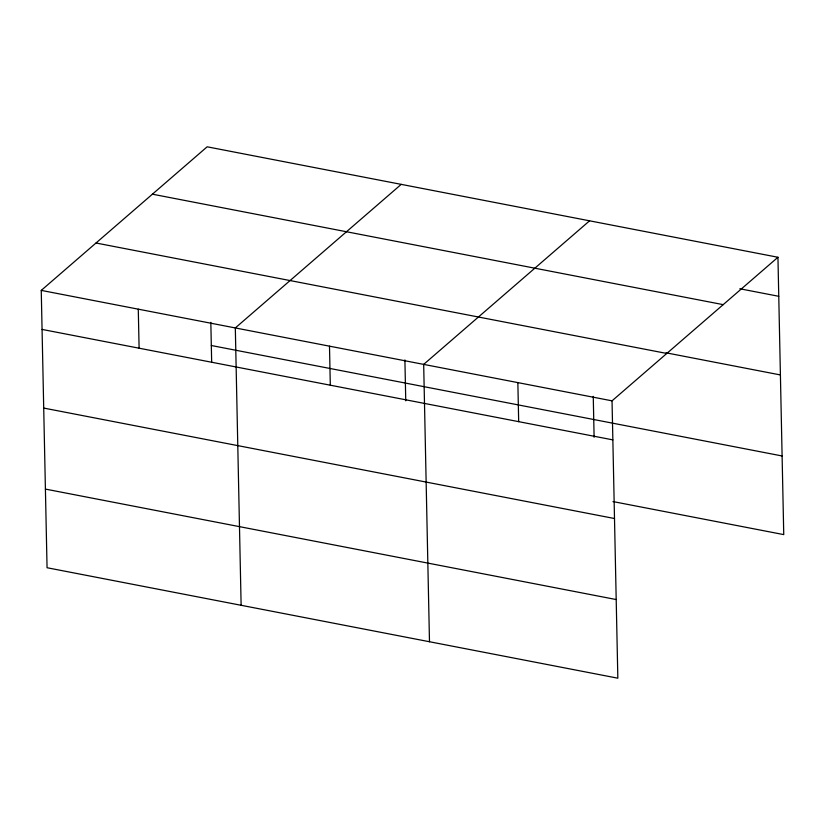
<?xml version="1.0" encoding="UTF-8"?>
<svg xmlns="http://www.w3.org/2000/svg" width="825" height="825" viewBox="0 0 825 825"><rect width="100%" height="100%" fill="white"/><g stroke="black" fill="none" stroke-linecap="round" stroke-linejoin="round"><path stroke-width="1.24" d="M777.944 257.266L612.037 400.837L617.842 678.191L47.056 567.734L41.25 290.39L207.157 146.809L777.944 257.266L783.75 534.61L612.975 501.569M401.218 184.367L235.321 327.938L241.127 605.292M589.586 220.811L423.679 364.392L429.485 641.747M739.829 288.76L778.759 296.299M152.408 194.184L723.195 304.642M666.136 352.832L780.409 374.942M95.999 243.004L666.786 353.461M41.25 290.39L612.037 400.837M211.313 345.51L782.1 455.967M42.065 329.423L612.851 439.88M43.715 408.066L614.501 518.523M45.416 489.091L616.192 599.548M593.257 396.371L594.113 437.281M517.853 382.614L518.678 421.647M404.9 359.917L405.756 400.826M329.495 346.17L330.309 385.203M210.829 322.358L211.664 362M138.28 309.158L139.105 348.202"/></g></svg>
